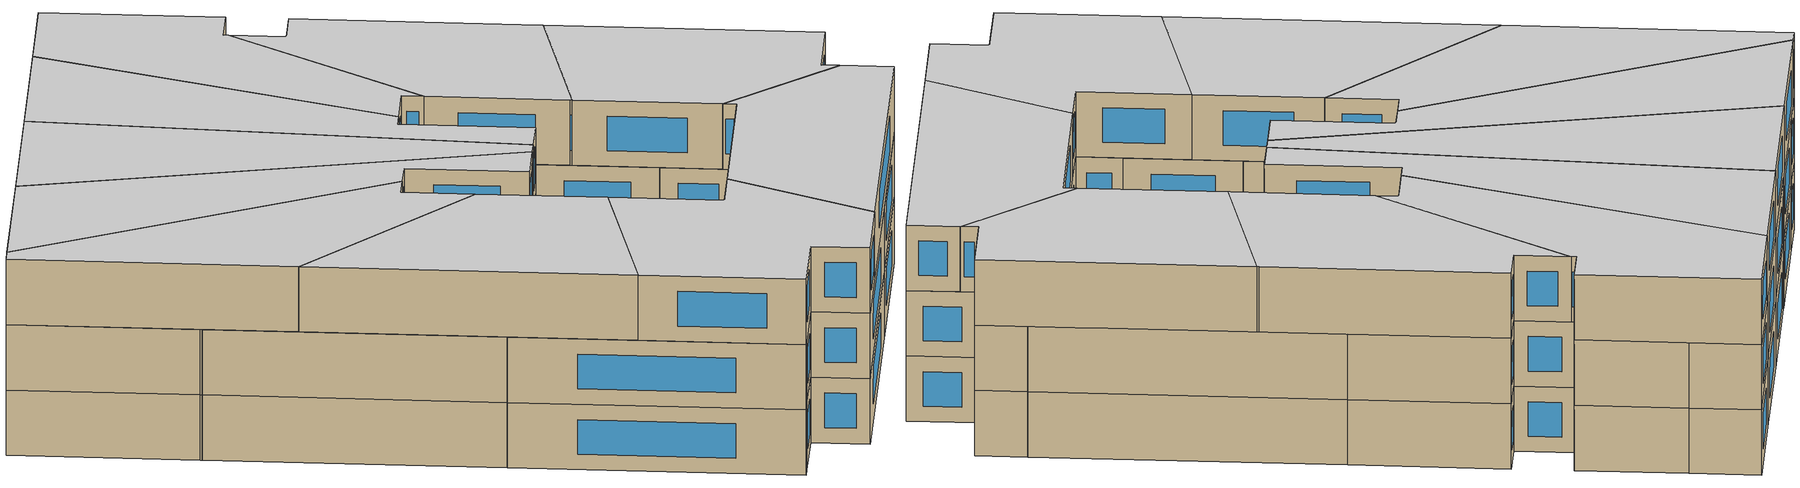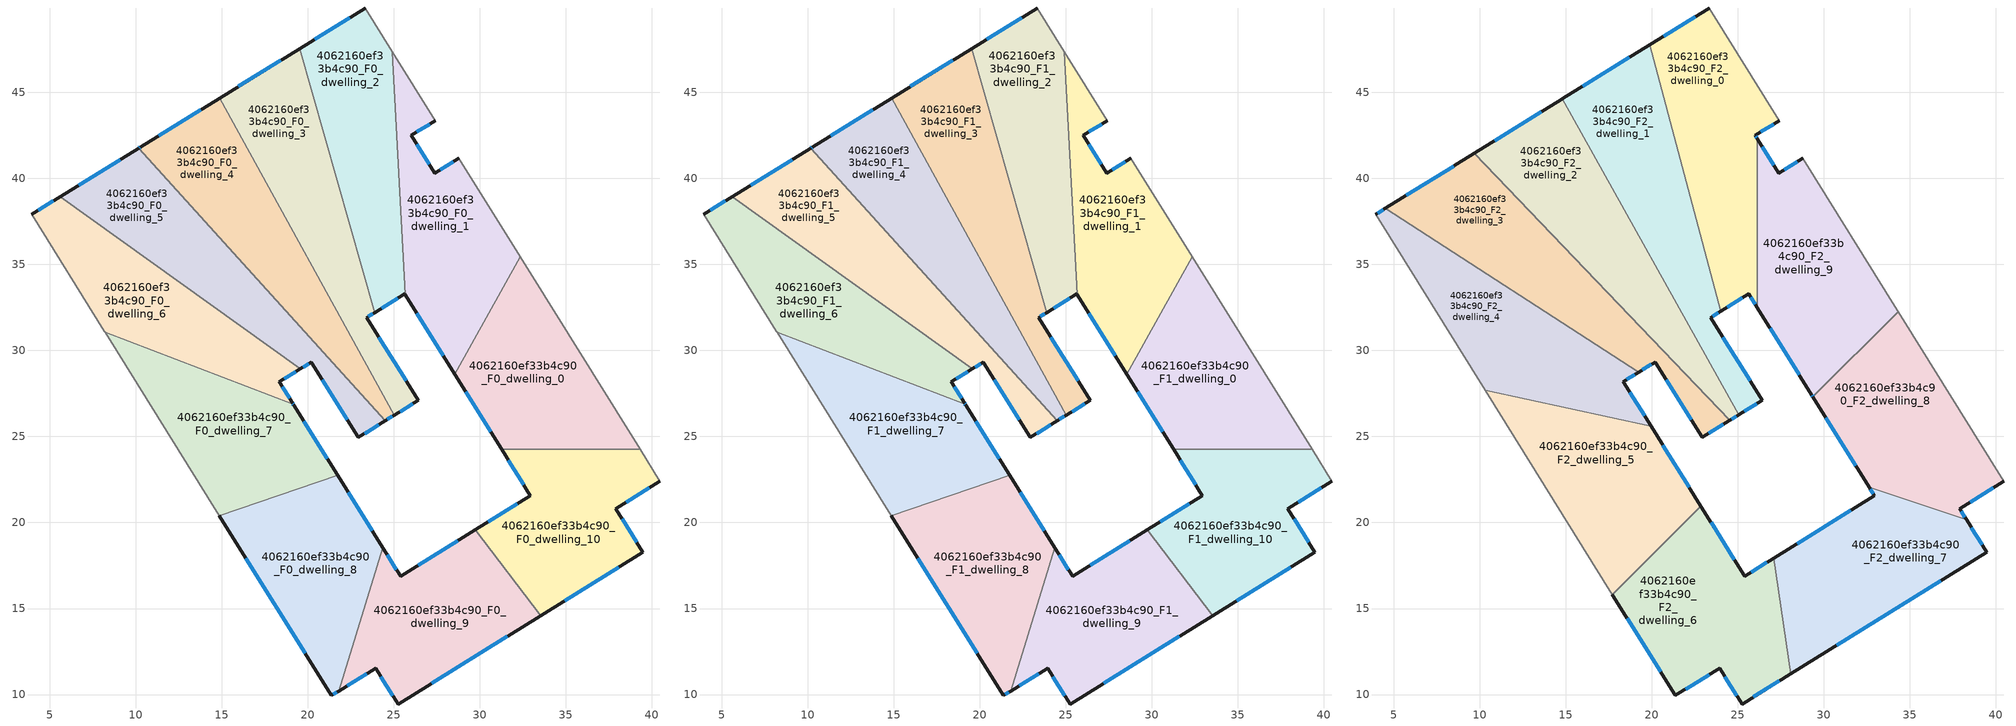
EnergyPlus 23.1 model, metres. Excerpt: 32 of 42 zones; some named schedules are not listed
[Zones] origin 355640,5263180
4062160ef33b4c90_F0_dwelling_0
 floor ground (EU_floor_Construction): 32.34,35.44 39.31,24.25 31.27,24.25 28.56,28.61 z0
 wall outside (EU_wall_Construction): 28.56,28.61 31.27,24.25 z0:3
 wall to 4062160ef33b4c90_F0_dwelling_1 (EU_wall_Construction): 32.34,35.44 28.56,28.61 z0:3
 wall adiabatic (EU_wall_Construction): 39.31,24.25 32.34,35.44 z0:3
 wall to 4062160ef33b4c90_F0_dwelling_10 (EU_wall_Construction): 31.27,24.25 39.31,24.25 z0:3
 window (EU_Window_Construction): 29.19,27.58 30.63,25.27 z0.7:2.3
4062160ef33b4c90_F0_dwelling_1
 floor ground (EU_floor_Construction): 27.41,43.35 26.02,42.49 27.39,40.29 28.78,41.16 32.34,35.44 28.56,28.61 25.67,33.25 24.92,47.34 z0
 wall outside (EU_wall_Construction): 28.78,41.16 27.39,40.29 26.02,42.49 27.41,43.35 / 25.67,33.25 28.56,28.61 z0:3
 wall adiabatic (EU_wall_Construction): 32.34,35.44 28.78,41.16 / 27.41,43.35 24.92,47.34 z0:3
 wall to 4062160ef33b4c90_F0_dwelling_2 (EU_wall_Construction): 24.92,47.34 25.67,33.25 z0:3
 window (EU_Window_Construction): 28.45,40.95 27.72,40.49 / 26.34,32.16 27.88,29.7 / 26.35,42.69 27.09,43.15 / 27.07,40.81 26.34,41.97 z0.7:2.3
4062160ef33b4c90_F0_dwelling_10
 floor ground (EU_floor_Construction): 39.31,24.25 40.47,22.4 37.9,20.8 39.48,18.26 33.54,14.58 29.73,19.56 32.95,21.56 31.27,24.25 z0
 wall outside (EU_wall_Construction): 33.54,14.58 39.48,18.26 37.9,20.8 40.47,22.4 / 31.27,24.25 32.95,21.56 29.73,19.56 z0:3
 wall to 4062160ef33b4c90_F0_dwelling_9 (EU_wall_Construction): 29.73,19.56 33.54,14.58 z0:3
 wall adiabatic (EU_wall_Construction): 40.47,22.4 39.31,24.25 z0:3
 window (EU_Window_Construction): 39.11,18.86 38.27,20.21 / 34.94,15.45 38.09,17.4 / 32.19,21.09 30.48,20.03 / 31.67,23.62 32.55,22.19 / 38.5,21.18 39.86,22.02 z0.7:2.3
4062160ef33b4c90_F0_dwelling_2
 floor ground (EU_floor_Construction): 23.33,49.9 24.92,47.34 25.67,33.25 25.64,33.28 23.88,32.19 19.53,47.54 z0
 wall outside (EU_wall_Construction): 23.88,32.19 25.64,33.28 25.67,33.25 / 23.33,49.9 19.53,47.54 z0:3
 wall to 4062160ef33b4c90_F0_dwelling_3 (EU_wall_Construction): 19.53,47.54 23.88,32.19 z0:3
 wall adiabatic (EU_wall_Construction): 24.92,47.34 23.33,49.9 z0:3
 window (EU_Window_Construction): 24.3,32.45 25.23,33.03 / 22.44,49.34 20.42,48.09 z0.7:2.3
4062160ef33b4c90_F0_dwelling_3
 floor ground (EU_floor_Construction): 19.53,47.54 23.88,32.19 23.42,31.9 26.42,27.09 25.04,26.24 14.88,44.66 z0
 wall outside (EU_wall_Construction): 25.04,26.24 26.42,27.09 23.42,31.9 23.88,32.19 / 19.53,47.54 14.88,44.66 z0:3
 wall to 4062160ef33b4c90_F0_dwelling_4 (EU_wall_Construction): 14.88,44.66 25.04,26.24 z0:3
 window (EU_Window_Construction): 25.37,26.44 26.1,26.89 / 18.43,46.86 15.97,45.34 / 23.53,31.97 23.78,32.12 / 25.72,28.22 24.13,30.77 z0.7:2.3
4062160ef33b4c90_F0_dwelling_4
 floor ground (EU_floor_Construction): 14.88,44.66 25.04,26.24 24.51,25.91 10.19,41.76 10.27,41.81 z0
 wall outside (EU_wall_Construction): 14.88,44.66 10.27,41.81 10.19,41.76 / 24.51,25.91 25.04,26.24 z0:3
 wall to 4062160ef33b4c90_F0_dwelling_5 (EU_wall_Construction): 10.19,41.76 24.51,25.91 z0:3
 window (EU_Window_Construction): 13.8,43.99 11.35,42.48 / 24.63,25.99 24.92,26.16 / 10.25,41.8 10.21,41.77 z0.7:2.3
4062160ef33b4c90_F0_dwelling_5
 floor ground (EU_floor_Construction): 20.21,29.33 19.58,28.94 5.62,38.93 10.19,41.76 24.51,25.91 22.94,24.94 z0
 wall outside (EU_wall_Construction): 10.19,41.76 5.62,38.93 / 19.58,28.94 20.21,29.33 22.94,24.94 24.51,25.91 z0:3
 wall to 4062160ef33b4c90_F0_dwelling_6 (EU_wall_Construction): 5.62,38.93 19.58,28.94 z0:3
 window (EU_Window_Construction): 9.11,41.09 6.69,39.59 / 23.31,25.17 24.14,25.68 / 20.85,28.3 22.3,25.97 / 19.73,29.03 20.06,29.23 z0.7:2.3
4062160ef33b4c90_F0_dwelling_6
 floor ground (EU_floor_Construction): 19.58,28.94 18.35,28.18 19.13,26.93 19.17,26.86 8.23,31.05 8.18,31.12 3.96,37.9 5.62,38.93 z0
 wall outside (EU_wall_Construction): 5.62,38.93 3.96,37.9 / 19.17,26.86 19.13,26.93 18.35,28.18 19.58,28.94 z0:3
 wall adiabatic (EU_wall_Construction): 3.96,37.9 8.18,31.12 8.23,31.05 z0:3
 wall to 4062160ef33b4c90_F0_dwelling_7 (EU_wall_Construction): 8.23,31.05 19.17,26.86 z0:3
 window (EU_Window_Construction): 5.23,38.68 4.35,38.14 / 18.64,28.36 19.29,28.76 / 18.95,27.22 18.53,27.89 / 19.16,26.88 19.14,26.91 z0.7:2.3
4062160ef33b4c90_F0_dwelling_7
 floor ground (EU_floor_Construction): 19.17,26.86 21.74,22.74 14.87,20.38 8.23,31.05 z0
 wall outside (EU_wall_Construction): 21.74,22.74 19.17,26.86 z0:3
 wall adiabatic (EU_wall_Construction): 8.23,31.05 14.87,20.38 z0:3
 wall to 4062160ef33b4c90_F0_dwelling_8 (EU_wall_Construction): 14.87,20.38 21.74,22.74 z0:3
 window (EU_Window_Construction): 21.14,23.71 19.78,25.89 z0.7:2.3
4062160ef33b4c90_F0_dwelling_8
 floor ground (EU_floor_Construction): 21.74,22.74 24.37,18.53 21.79,10.21 21.37,9.95 14.87,20.38 z0
 wall outside (EU_wall_Construction): 24.37,18.53 21.74,22.74 / 14.87,20.38 21.37,9.95 21.79,10.21 z0:3
 wall to 4062160ef33b4c90_F0_dwelling_9 (EU_wall_Construction): 21.79,10.21 24.37,18.53 z0:3
 window (EU_Window_Construction): 23.75,19.51 22.36,21.75 / 21.47,10.01 21.7,10.15 / 16.4,17.93 19.85,12.4 z0.7:2.3
4062160ef33b4c90_F0_dwelling_9
 floor ground (EU_floor_Construction): 29.73,19.56 33.54,14.58 25.25,9.45 23.95,11.53 21.79,10.21 24.37,18.53 25.4,16.88 z0
 wall outside (EU_wall_Construction): 21.79,10.21 23.95,11.53 25.25,9.45 33.54,14.58 / 29.73,19.56 25.4,16.88 24.37,18.53 z0:3
 window (EU_Window_Construction): 22.3,10.52 23.44,11.22 / 25.15,17.26 24.61,18.14 / 28.71,18.93 26.41,17.51 / 27.2,10.66 31.59,13.38 / 24.25,11.04 24.94,9.94 z0.7:2.3
4062160ef33b4c90_F1_dwelling_0
 floor to 4062160ef33b4c90_F0_dwelling_0 (EU_floor_Construction): 32.34,35.44 39.31,24.25 31.27,24.25 28.56,28.61 z3
 wall outside (EU_wall_Construction): 28.56,28.61 31.27,24.25 z3:6
 wall to 4062160ef33b4c90_F1_dwelling_1 (EU_wall_Construction): 32.34,35.44 28.56,28.61 z3:6
 wall adiabatic (EU_wall_Construction): 39.31,24.25 32.34,35.44 z3:6
 wall to 4062160ef33b4c90_F1_dwelling_10 (EU_wall_Construction): 31.27,24.25 39.31,24.25 z3:6
 window (EU_Window_Construction): 29.19,27.58 30.63,25.27 z3.7:5.3
4062160ef33b4c90_F1_dwelling_1
 floor to 4062160ef33b4c90_F0_dwelling_1 (EU_floor_Construction): 27.41,43.35 26.02,42.49 27.39,40.29 28.78,41.16 32.34,35.44 28.56,28.61 25.67,33.25 24.92,47.34 z3
 wall outside (EU_wall_Construction): 28.78,41.16 27.39,40.29 26.02,42.49 27.41,43.35 / 25.67,33.25 28.56,28.61 z3:6
 wall adiabatic (EU_wall_Construction): 32.34,35.44 28.78,41.16 / 27.41,43.35 24.92,47.34 z3:6
 wall to 4062160ef33b4c90_F1_dwelling_2 (EU_wall_Construction): 24.92,47.34 25.67,33.25 z3:6
 window (EU_Window_Construction): 28.45,40.95 27.72,40.49 / 26.34,32.16 27.88,29.7 / 26.35,42.69 27.09,43.15 / 27.07,40.81 26.34,41.97 z3.7:5.3
4062160ef33b4c90_F1_dwelling_10
 floor to 4062160ef33b4c90_F0_dwelling_10 (EU_floor_Construction): 39.31,24.25 40.47,22.4 37.9,20.8 39.48,18.26 33.54,14.58 29.73,19.56 32.95,21.56 31.27,24.25 z3
 wall outside (EU_wall_Construction): 33.54,14.58 39.48,18.26 37.9,20.8 40.47,22.4 / 31.27,24.25 32.95,21.56 29.73,19.56 z3:6
 wall to 4062160ef33b4c90_F1_dwelling_9 (EU_wall_Construction): 29.73,19.56 33.54,14.58 z3:6
 wall adiabatic (EU_wall_Construction): 40.47,22.4 39.31,24.25 z3:6
 window (EU_Window_Construction): 39.11,18.86 38.27,20.21 / 34.94,15.45 38.09,17.4 / 32.19,21.09 30.48,20.03 / 31.67,23.62 32.55,22.19 / 38.5,21.18 39.86,22.02 z3.7:5.3
4062160ef33b4c90_F1_dwelling_2
 floor to 4062160ef33b4c90_F0_dwelling_2 (EU_floor_Construction): 23.33,49.9 24.92,47.34 25.67,33.25 25.64,33.28 23.88,32.19 19.53,47.54 z3
 wall outside (EU_wall_Construction): 23.88,32.19 25.64,33.28 25.67,33.25 / 23.33,49.9 19.53,47.54 z3:6
 wall to 4062160ef33b4c90_F1_dwelling_3 (EU_wall_Construction): 19.53,47.54 23.88,32.19 z3:6
 wall adiabatic (EU_wall_Construction): 24.92,47.34 23.33,49.9 z3:6
 window (EU_Window_Construction): 24.3,32.45 25.23,33.03 / 22.44,49.34 20.42,48.09 z3.7:5.3
4062160ef33b4c90_F1_dwelling_3
 floor to 4062160ef33b4c90_F0_dwelling_3 (EU_floor_Construction): 19.53,47.54 23.88,32.19 23.42,31.9 26.42,27.09 25.04,26.24 14.88,44.66 z3
 wall outside (EU_wall_Construction): 25.04,26.24 26.42,27.09 23.42,31.9 23.88,32.19 / 19.53,47.54 14.88,44.66 z3:6
 wall to 4062160ef33b4c90_F1_dwelling_4 (EU_wall_Construction): 14.88,44.66 25.04,26.24 z3:6
 window (EU_Window_Construction): 25.37,26.44 26.1,26.89 / 18.43,46.86 15.97,45.34 / 23.53,31.97 23.78,32.12 / 25.72,28.22 24.13,30.77 z3.7:5.3
4062160ef33b4c90_F1_dwelling_4
 floor to 4062160ef33b4c90_F0_dwelling_4 (EU_floor_Construction): 14.88,44.66 25.04,26.24 24.51,25.91 10.19,41.76 10.27,41.81 z3
 wall outside (EU_wall_Construction): 14.88,44.66 10.27,41.81 10.19,41.76 / 24.51,25.91 25.04,26.24 z3:6
 wall to 4062160ef33b4c90_F1_dwelling_5 (EU_wall_Construction): 10.19,41.76 24.51,25.91 z3:6
 window (EU_Window_Construction): 13.8,43.99 11.35,42.48 / 24.63,25.99 24.92,26.16 / 10.25,41.8 10.21,41.77 z3.7:5.3
4062160ef33b4c90_F1_dwelling_5
 floor to 4062160ef33b4c90_F0_dwelling_5 (EU_floor_Construction): 20.21,29.33 19.58,28.94 5.62,38.93 10.19,41.76 24.51,25.91 22.94,24.94 z3
 wall outside (EU_wall_Construction): 10.19,41.76 5.62,38.93 / 19.58,28.94 20.21,29.33 22.94,24.94 24.51,25.91 z3:6
 wall to 4062160ef33b4c90_F1_dwelling_6 (EU_wall_Construction): 5.62,38.93 19.58,28.94 z3:6
 window (EU_Window_Construction): 9.11,41.09 6.69,39.59 / 23.31,25.17 24.14,25.68 / 20.85,28.3 22.3,25.97 / 19.73,29.03 20.06,29.23 z3.7:5.3
4062160ef33b4c90_F1_dwelling_6
 floor to 4062160ef33b4c90_F0_dwelling_6 (EU_floor_Construction): 19.58,28.94 18.35,28.18 19.13,26.93 19.17,26.86 8.23,31.05 8.18,31.12 3.96,37.9 5.62,38.93 z3
 wall outside (EU_wall_Construction): 5.62,38.93 3.96,37.9 / 19.17,26.86 19.13,26.93 18.35,28.18 19.58,28.94 z3:6
 wall adiabatic (EU_wall_Construction): 3.96,37.9 8.18,31.12 8.23,31.05 z3:6
 wall to 4062160ef33b4c90_F1_dwelling_7 (EU_wall_Construction): 8.23,31.05 19.17,26.86 z3:6
 window (EU_Window_Construction): 5.23,38.68 4.35,38.14 / 18.64,28.36 19.29,28.76 / 18.95,27.22 18.53,27.89 / 19.16,26.88 19.14,26.91 z3.7:5.3
4062160ef33b4c90_F1_dwelling_7
 floor to 4062160ef33b4c90_F0_dwelling_7 (EU_floor_Construction): 19.17,26.86 21.74,22.74 14.87,20.38 8.23,31.05 z3
 wall outside (EU_wall_Construction): 21.74,22.74 19.17,26.86 z3:6
 wall adiabatic (EU_wall_Construction): 8.23,31.05 14.87,20.38 z3:6
 wall to 4062160ef33b4c90_F1_dwelling_8 (EU_wall_Construction): 14.87,20.38 21.74,22.74 z3:6
 window (EU_Window_Construction): 21.14,23.71 19.78,25.89 z3.7:5.3
4062160ef33b4c90_F1_dwelling_8
 floor to 4062160ef33b4c90_F0_dwelling_8 (EU_floor_Construction): 21.74,22.74 24.37,18.53 21.79,10.21 21.37,9.95 14.87,20.38 z3
 wall outside (EU_wall_Construction): 24.37,18.53 21.74,22.74 / 14.87,20.38 21.37,9.95 21.79,10.21 z3:6
 wall to 4062160ef33b4c90_F1_dwelling_9 (EU_wall_Construction): 21.79,10.21 24.37,18.53 z3:6
 window (EU_Window_Construction): 23.75,19.51 22.36,21.75 / 21.47,10.01 21.7,10.15 / 16.4,17.93 19.85,12.4 z3.7:5.3
4062160ef33b4c90_F1_dwelling_9
 floor to 4062160ef33b4c90_F0_dwelling_9 (EU_floor_Construction): 29.73,19.56 33.54,14.58 25.25,9.45 23.95,11.53 21.79,10.21 24.37,18.53 25.4,16.88 z3
 wall outside (EU_wall_Construction): 21.79,10.21 23.95,11.53 25.25,9.45 33.54,14.58 / 29.73,19.56 25.4,16.88 24.37,18.53 z3:6
 window (EU_Window_Construction): 22.3,10.52 23.44,11.22 / 25.15,17.26 24.61,18.14 / 28.71,18.93 26.41,17.51 / 27.2,10.66 31.59,13.38 / 24.25,11.04 24.94,9.94 z3.7:5.3
4062160ef33b4c90_F2_dwelling_0
 floor to 4062160ef33b4c90_F1_dwelling_2 (EU_floor_Construction): 23.33,49.9 24.92,47.34 25.67,33.25 25.64,33.28 24.01,32.27 19.9,47.77 z6
 floor to 4062160ef33b4c90_F1_dwelling_1 (EU_floor_Construction): 24.92,47.34 27.41,43.35 26.02,42.49 26.14,42.3 26.14,32.49 25.67,33.25 z6
 wall outside (EU_wall_Construction): 24.01,32.27 25.64,33.28 26.14,32.49 / 23.33,49.9 19.9,47.77 / 26.14,42.3 26.02,42.49 27.41,43.35 z6:9
 wall to 4062160ef33b4c90_F2_dwelling_1 (EU_wall_Construction): 19.9,47.77 24.01,32.27 z6:9
 wall adiabatic (EU_wall_Construction): 27.41,43.35 23.33,49.9 z6:9
 wall to 4062160ef33b4c90_F2_dwelling_9 (EU_wall_Construction): 26.14,32.49 26.14,42.3 z6:9
 window (EU_Window_Construction): 25.76,33.1 26.02,32.67 / 24.39,32.51 25.26,33.04 / 22.53,49.4 20.7,48.27 / 26.35,42.69 27.09,43.15 / 26.11,42.35 26.05,42.45 z6.7:8.3
 ceiling to 4062160ef33b4c90_F3_dwelling_0 (EU_floor_Construction): 26.14,32.49 26.14,42.3 26.02,42.49 27.41,43.35 23.33,49.9 19.9,47.77 24.01,32.27 25.64,33.28 z9
4062160ef33b4c90_F2_dwelling_1
 floor to 4062160ef33b4c90_F1_dwelling_3 (EU_floor_Construction): 19.53,47.54 23.88,32.19 23.42,31.9 26.42,27.09 25.07,26.26 21.72,32.25 14.88,44.66 z6
 floor to 4062160ef33b4c90_F1_dwelling_2 (EU_floor_Construction): 19.9,47.77 24.01,32.27 23.88,32.19 19.53,47.54 z6
 floor to 4062160ef33b4c90_F1_dwelling_4 (EU_floor_Construction): 14.88,44.66 21.72,32.25 14.81,44.62 z6
 wall outside (EU_wall_Construction): 25.07,26.26 26.42,27.09 23.42,31.9 24.01,32.27 / 19.9,47.77 14.81,44.62 z6:9
 wall to 4062160ef33b4c90_F2_dwelling_2 (EU_wall_Construction): 14.81,44.62 25.07,26.26 z6:9
 window (EU_Window_Construction): 23.56,31.99 23.87,32.18 / 25.72,28.22 24.13,30.77 / 25.39,26.45 26.11,26.9 / 18.7,47.03 16.01,45.36 z6.7:8.3
 ceiling to 4062160ef33b4c90_F3_dwelling_1 (EU_floor_Construction): 26.42,27.09 23.42,31.9 24.01,32.27 19.9,47.77 14.81,44.62 25.07,26.26 z9
4062160ef33b4c90_F2_dwelling_2
 floor to 4062160ef33b4c90_F1_dwelling_4 (EU_floor_Construction): 14.81,44.62 21.72,32.25 25.04,26.24 24.54,25.93 23.65,26.86 10.19,41.76 10.23,41.78 14.77,44.59 z6
 floor to 4062160ef33b4c90_F1_dwelling_3 (EU_floor_Construction): 21.72,32.25 25.07,26.26 25.04,26.24 z6
 floor to 4062160ef33b4c90_F1_dwelling_5 (EU_floor_Construction): 10.19,41.76 23.65,26.86 9.7,41.46 z6
 wall outside (EU_wall_Construction): 14.81,44.62 14.77,44.59 9.7,41.46 / 24.54,25.93 25.03,26.23 25.07,26.26 z6:9
 wall to 4062160ef33b4c90_F2_dwelling_3 (EU_wall_Construction): 9.7,41.46 24.54,25.93 z6:9
 window (EU_Window_Construction): 13.58,43.86 10.89,42.19 / 24.65,26 24.91,26.16 z6.7:8.3
 ceiling to 4062160ef33b4c90_F3_dwelling_2 (EU_floor_Construction): 25.03,26.23 25.07,26.26 14.81,44.62 14.77,44.59 9.7,41.46 24.54,25.93 z9
4062160ef33b4c90_F2_dwelling_3
 floor to 4062160ef33b4c90_F1_dwelling_5 (EU_floor_Construction): 20.21,29.33 19.58,28.94 5.62,38.93 9.7,41.46 23.65,26.86 24.51,25.91 22.94,24.94 z6
 floor to 4062160ef33b4c90_F1_dwelling_4 (EU_floor_Construction): 23.65,26.86 24.54,25.93 24.51,25.91 z6
 floor to 4062160ef33b4c90_F1_dwelling_6 (EU_floor_Construction): 19.58,28.94 19.23,28.72 4.53,38.25 5.62,38.93 z6
 wall outside (EU_wall_Construction): 19.23,28.72 20.21,29.33 22.94,24.94 24.54,25.93 / 9.7,41.46 4.53,38.25 z6:9
 wall to 4062160ef33b4c90_F2_dwelling_4 (EU_wall_Construction): 4.53,38.25 19.23,28.72 z6:9
 window (EU_Window_Construction): 19.46,28.87 19.98,29.18 / 8.49,40.7 5.75,39.01 / 23.32,25.17 24.16,25.7 / 20.85,28.3 22.3,25.97 z6.7:8.3
 ceiling to 4062160ef33b4c90_F3_dwelling_3 (EU_floor_Construction): 24.54,25.93 9.7,41.46 4.53,38.25 19.23,28.72 20.21,29.33 22.94,24.94 z9
4062160ef33b4c90_F2_dwelling_4
 floor to 4062160ef33b4c90_F1_dwelling_6 (EU_floor_Construction): 19.23,28.72 18.35,28.18 19.13,26.93 19.17,26.86 8.23,31.05 8.18,31.12 3.96,37.9 4.53,38.25 z6
 floor to 4062160ef33b4c90_F1_dwelling_7 (EU_floor_Construction): 19.17,26.86 19.97,25.59 10.33,27.67 8.23,31.05 z6
 wall outside (EU_wall_Construction): 19.97,25.58 18.35,28.18 19.23,28.72 / 4.53,38.25 3.96,37.9 z6:9
 wall to 4062160ef33b4c90_F2_dwelling_5 (EU_wall_Construction): 10.33,27.67 19.97,25.58 z6:9
 wall adiabatic (EU_wall_Construction): 3.96,37.9 10.33,27.67 z6:9
 window (EU_Window_Construction): 18.56,28.31 19.03,28.6 / 19.59,26.19 18.73,27.57 / 4.4,38.17 4.09,37.98 z6.7:8.3
 ceiling to 4062160ef33b4c90_F3_dwelling_4 (EU_floor_Construction): 19.97,25.58 18.35,28.18 19.23,28.72 4.53,38.25 3.96,37.9 10.33,27.67 z9
4062160ef33b4c90_F2_dwelling_5
 floor to 4062160ef33b4c90_F1_dwelling_7 (EU_floor_Construction): 19.97,25.59 21.74,22.74 14.87,20.38 10.33,27.67 z6
 floor to 4062160ef33b4c90_F1_dwelling_8 (EU_floor_Construction): 21.74,22.74 22.85,20.96 17.72,15.81 14.87,20.38 z6
 wall outside (EU_wall_Construction): 22.85,20.96 19.97,25.58 z6:9
 wall to 4062160ef33b4c90_F2_dwelling_6 (EU_wall_Construction): 17.72,15.81 22.85,20.96 z6:9
 wall adiabatic (EU_wall_Construction): 10.33,27.67 17.72,15.81 z6:9
 window (EU_Window_Construction): 22.18,22.04 20.65,24.5 z6.7:8.3
 ceiling to 4062160ef33b4c90_F3_dwelling_5 (EU_floor_Construction): 17.72,15.81 22.85,20.96 19.97,25.58 10.33,27.67 z9
4062160ef33b4c90_F2_dwelling_6
 floor to 4062160ef33b4c90_F1_dwelling_8 (EU_floor_Construction): 22.85,20.96 24.37,18.53 21.79,10.21 21.37,9.95 17.72,15.81 z6
 floor to 4062160ef33b4c90_F1_dwelling_9 (EU_floor_Construction): 27.08,17.92 28.08,11.2 25.25,9.45 23.95,11.53 21.79,10.21 24.37,18.53 25.4,16.88 z6
 wall outside (EU_wall_Construction): 17.72,15.81 21.37,9.95 23.95,11.53 25.25,9.45 28.08,11.2 / 27.08,17.92 25.4,16.88 22.85,20.96 z6:9
 wall to 4062160ef33b4c90_F2_dwelling_7 (EU_wall_Construction): 28.08,11.2 27.08,17.92 z6:9
 window (EU_Window_Construction): 21.98,10.32 23.34,11.16 / 18.58,14.44 20.52,11.32 / 24.8,17.83 23.45,20 / 26.68,17.67 25.79,17.12 / 25.91,9.86 27.41,10.79 / 24.25,11.04 24.94,9.94 z6.7:8.3
 ceiling to 4062160ef33b4c90_F3_dwelling_6 (EU_floor_Construction): 28.08,11.2 27.08,17.92 25.4,16.88 22.85,20.96 17.72,15.81 21.37,9.95 23.95,11.53 25.25,9.45 z9
4062160ef33b4c90_F2_dwelling_7
 floor to 4062160ef33b4c90_F1_dwelling_10 (EU_floor_Construction): 38.3,20.15 39.48,18.26 33.54,14.58 29.73,19.56 32.95,21.56 32.64,22.06 z6
 floor to 4062160ef33b4c90_F1_dwelling_9 (EU_floor_Construction): 29.73,19.56 33.54,14.58 28.08,11.2 27.08,17.92 z6
 wall outside (EU_wall_Construction): 32.64,22.06 32.95,21.56 27.08,17.92 / 28.08,11.2 39.48,18.26 38.3,20.15 z6:9
 wall to 4062160ef33b4c90_F2_dwelling_8 (EU_wall_Construction): 38.3,20.15 32.64,22.06 z6:9
 window (EU_Window_Construction): 31.57,20.71 28.46,18.77 / 32.71,21.94 32.87,21.68 / 39.21,18.71 38.58,19.71 / 30.76,12.86 36.8,16.6 z6.7:8.3
 ceiling to 4062160ef33b4c90_F3_dwelling_7 (EU_floor_Construction): 39.48,18.26 38.3,20.15 32.64,22.06 32.95,21.56 27.08,17.92 28.08,11.2 z9
4062160ef33b4c90_F2_dwelling_8
 floor to 4062160ef33b4c90_F1_dwelling_0 (EU_floor_Construction): 34.32,32.26 39.31,24.25 31.27,24.25 29.36,27.32 z6
 floor to 4062160ef33b4c90_F1_dwelling_10 (EU_floor_Construction): 39.31,24.25 40.47,22.4 37.9,20.8 38.3,20.15 32.64,22.06 31.27,24.25 z6
 wall outside (EU_wall_Construction): 29.36,27.32 32.64,22.06 / 38.3,20.15 37.9,20.8 40.47,22.4 z6:9
 wall to 4062160ef33b4c90_F2_dwelling_9 (EU_wall_Construction): 34.32,32.26 29.36,27.32 z6:9
 wall adiabatic (EU_wall_Construction): 40.47,22.4 34.32,32.26 z6:9
 window (EU_Window_Construction): 30.13,26.08 31.87,23.29 / 38.5,21.18 39.86,22.02 / 38.21,20.3 37.99,20.65 z6.7:8.3
 ceiling to 4062160ef33b4c90_F3_dwelling_8 (EU_floor_Construction): 38.3,20.15 37.9,20.8 40.47,22.4 34.32,32.26 29.36,27.32 32.64,22.06 z9
4062160ef33b4c90_F2_dwelling_9
 floor to 4062160ef33b4c90_F1_dwelling_1 (EU_floor_Construction): 28.78,41.16 32.34,35.44 28.56,28.61 26.14,32.49 26.14,42.3 27.39,40.29 z6
 floor to 4062160ef33b4c90_F1_dwelling_0 (EU_floor_Construction): 32.34,35.44 34.27,32.34 34.32,32.26 29.36,27.32 28.56,28.61 z6
 wall outside (EU_wall_Construction): 26.14,32.49 29.31,27.4 29.36,27.32 / 28.78,41.16 27.39,40.29 26.14,42.3 z6:9
 wall adiabatic (EU_wall_Construction): 34.32,32.26 34.27,32.34 28.78,41.16 z6:9
 window (EU_Window_Construction): 26.88,31.29 28.56,28.6 / 27.1,40.76 26.43,41.83 / 28.45,40.95 27.72,40.49 / 29.32,27.38 29.35,27.34 z6.7:8.3
 ceiling to 4062160ef33b4c90_F3_dwelling_9 (EU_floor_Construction): 34.32,32.26 34.27,32.34 28.78,41.16 27.39,40.29 26.14,42.3 26.14,32.49 29.31,27.4 29.36,27.32 z9
[Building]
EU S2 Campaign: North Axis=0; Terrain=City; Solar Distribution=FullExterior
[Site:Location]
Budapest.Ferenc.Liszt.Intl.AP: Latitude=47.437; Longitude=19.256; Time Zone=1; Elevation=185
[SizingPeriod:WeatherFileDays]
AnnualSizingPeriod: Begin Month=1; Begin Day of Month=1; End Month=12; End Day of Month=31; Day of Week for Start Day=Monday; Use Weather File Daylight Saving Period=No; Use Weather File Rain and Snow Indicators=No
[MATERIAL]
EU_InternalMass_Material: Roughness=MediumRough; Thickness=0.1; Conductivity=1; Density=1800; Specific Heat=900; Thermal Absorptance=0.9; Solar Absorptance=0.7; Visible Absorptance=0.7
[MATERIAL:NOMASS] Roughness=MediumRough; Thermal Absorptance=0.9; Solar Absorptance=0.7; Visible Absorptance=0.7
Name | Thermal Resistance
EU_wall_NoMass | 0.832559
EU_floor_NoMass | 0.872794
[WINDOWMATERIAL:SIMPLEGLAZINGSYSTEM]
EU_Window_SimpleGlazing: UFactor=2.79869; Solar Heat Gain Coefficient=0.75; Visible Transmittance=0.75
[CONSTRUCTION]
EU_wall_Construction: EU_wall_NoMass
EU_floor_Construction: EU_floor_NoMass
EU_Window_Construction: EU_Window_SimpleGlazing
EU_InternalMass_Construction: EU_InternalMass_Material
[ZONE] Type=1; Multiplier=1; Ceiling Height=autocalculate; Floor Area=autocalculate; Part of Total Floor Area=Yes
Name | Volume
4062160ef33b4c90_F0_dwelling_0; 4062160ef33b4c90_F1_dwelling_0 | 187.474
4062160ef33b4c90_F2_dwelling_0 | 206.509
4062160ef33b4c90_F0_dwelling_1; 4062160ef33b4c90_F1_dwelling_1 | 186.802
4062160ef33b4c90_F2_dwelling_1 | 208.423
4062160ef33b4c90_F0_dwelling_10; 4062160ef33b4c90_F1_dwelling_10 | 187.475
4062160ef33b4c90_F0_dwelling_2; 4062160ef33b4c90_F1_dwelling_2 | 181.932
4062160ef33b4c90_F2_dwelling_2 | 209.395
4062160ef33b4c90_F0_dwelling_3; 4062160ef33b4c90_F1_dwelling_3 | 193.697
4062160ef33b4c90_F2_dwelling_3 | 211.458
4062160ef33b4c90_F0_dwelling_4; 4062160ef33b4c90_F1_dwelling_4 | 193.818
4062160ef33b4c90_F2_dwelling_4 | 200.971
4062160ef33b4c90_F0_dwelling_5; 4062160ef33b4c90_F1_dwelling_5 | 188.26
4062160ef33b4c90_F2_dwelling_5 | 206.228
4062160ef33b4c90_F0_dwelling_6; 4062160ef33b4c90_F1_dwelling_6 | 182.825
4062160ef33b4c90_F2_dwelling_6 | 206.227
4062160ef33b4c90_F0_dwelling_7; 4062160ef33b4c90_F1_dwelling_7 | 184.951
4062160ef33b4c90_F2_dwelling_7 | 206.23
4062160ef33b4c90_F0_dwelling_8; 4062160ef33b4c90_F1_dwelling_8 | 187.47
4062160ef33b4c90_F2_dwelling_8 | 204.115
4062160ef33b4c90_F0_dwelling_9; 4062160ef33b4c90_F1_dwelling_9 | 187.471
4062160ef33b4c90_F2_dwelling_9 | 202.635
[INTERNALMASS] Construction=EU_InternalMass_Construction
Name | Zone or ZoneList | Surface Area
4062160ef33b4c90_F0_dwelling_0_EU_InternalMass | 4062160ef33b4c90_F0_dwelling_0 | 62.4914
4062160ef33b4c90_F0_dwelling_1_EU_InternalMass | 4062160ef33b4c90_F0_dwelling_1 | 62.2672
4062160ef33b4c90_F0_dwelling_2_EU_InternalMass | 4062160ef33b4c90_F0_dwelling_2 | 60.6438
4062160ef33b4c90_F0_dwelling_3_EU_InternalMass | 4062160ef33b4c90_F0_dwelling_3 | 64.5668
4062160ef33b4c90_F0_dwelling_4_EU_InternalMass | 4062160ef33b4c90_F0_dwelling_4 | 64.6129
4062160ef33b4c90_F0_dwelling_5_EU_InternalMass | 4062160ef33b4c90_F0_dwelling_5 | 62.7479
4062160ef33b4c90_F0_dwelling_6_EU_InternalMass | 4062160ef33b4c90_F0_dwelling_6 | 60.9456
4062160ef33b4c90_F0_dwelling_7_EU_InternalMass | 4062160ef33b4c90_F0_dwelling_7 | 61.6476
4062160ef33b4c90_F0_dwelling_8_EU_InternalMass | 4062160ef33b4c90_F0_dwelling_8 | 62.4899
4062160ef33b4c90_F0_dwelling_9_EU_InternalMass | 4062160ef33b4c90_F0_dwelling_9 | 62.4906
4062160ef33b4c90_F0_dwelling_10_EU_InternalMass | 4062160ef33b4c90_F0_dwelling_10 | 62.4917
4062160ef33b4c90_F1_dwelling_0_EU_InternalMass | 4062160ef33b4c90_F1_dwelling_0 | 62.4914
4062160ef33b4c90_F1_dwelling_1_EU_InternalMass | 4062160ef33b4c90_F1_dwelling_1 | 62.2672
4062160ef33b4c90_F1_dwelling_2_EU_InternalMass | 4062160ef33b4c90_F1_dwelling_2 | 60.6438
4062160ef33b4c90_F1_dwelling_3_EU_InternalMass | 4062160ef33b4c90_F1_dwelling_3 | 64.5668
4062160ef33b4c90_F1_dwelling_4_EU_InternalMass | 4062160ef33b4c90_F1_dwelling_4 | 64.6129
4062160ef33b4c90_F1_dwelling_5_EU_InternalMass | 4062160ef33b4c90_F1_dwelling_5 | 62.7479
4062160ef33b4c90_F1_dwelling_6_EU_InternalMass | 4062160ef33b4c90_F1_dwelling_6 | 60.9456
4062160ef33b4c90_F1_dwelling_7_EU_InternalMass | 4062160ef33b4c90_F1_dwelling_7 | 61.6476
4062160ef33b4c90_F1_dwelling_8_EU_InternalMass | 4062160ef33b4c90_F1_dwelling_8 | 62.4899
4062160ef33b4c90_F1_dwelling_9_EU_InternalMass | 4062160ef33b4c90_F1_dwelling_9 | 62.4906
4062160ef33b4c90_F1_dwelling_10_EU_InternalMass | 4062160ef33b4c90_F1_dwelling_10 | 62.4917
4062160ef33b4c90_F2_dwelling_0_EU_InternalMass | 4062160ef33b4c90_F2_dwelling_0 | 68.835
4062160ef33b4c90_F2_dwelling_1_EU_InternalMass | 4062160ef33b4c90_F2_dwelling_1 | 69.4801
4062160ef33b4c90_F2_dwelling_2_EU_InternalMass | 4062160ef33b4c90_F2_dwelling_2 | 69.7938
4062160ef33b4c90_F2_dwelling_3_EU_InternalMass | 4062160ef33b4c90_F2_dwelling_3 | 70.4866
4062160ef33b4c90_F2_dwelling_4_EU_InternalMass | 4062160ef33b4c90_F2_dwelling_4 | 66.9904
4062160ef33b4c90_F2_dwelling_5_EU_InternalMass | 4062160ef33b4c90_F2_dwelling_5 | 68.7429
4062160ef33b4c90_F2_dwelling_6_EU_InternalMass | 4062160ef33b4c90_F2_dwelling_6 | 68.742
4062160ef33b4c90_F2_dwelling_7_EU_InternalMass | 4062160ef33b4c90_F2_dwelling_7 | 68.7434
4062160ef33b4c90_F2_dwelling_8_EU_InternalMass | 4062160ef33b4c90_F2_dwelling_8 | 68.0369
4062160ef33b4c90_F2_dwelling_9_EU_InternalMass | 4062160ef33b4c90_F2_dwelling_9 | 67.5468
[OTHEREQUIPMENT] Fuel Type=Electricity; Design Level Calculation Method=Watts/Area; Power per Zone Floor Area=1; Fraction Latent=0; Fraction Radiant=0; Fraction Lost=0; Carbon Dioxide Generation Rate=0; EndUse Subcategory=EU_Step8_InternalGains
Name | Zone or ZoneList or Space or SpaceList | Schedule
EU_Step8_InternalGain_4062160ef33b4c90_F0_dwelling_0_f000 | 4062160ef33b4c90_F0_dwelling_0 | EU_Step8_GainSchedule_4062160ef33b4c90_F0_dwelling_0_f000
EU_Step8_InternalGain_4062160ef33b4c90_F0_dwelling_1_f000 | 4062160ef33b4c90_F0_dwelling_1 | EU_Step8_GainSchedule_4062160ef33b4c90_F0_dwelling_1_f000
EU_Step8_InternalGain_4062160ef33b4c90_F0_dwelling_2_f000 | 4062160ef33b4c90_F0_dwelling_2 | EU_Step8_GainSchedule_4062160ef33b4c90_F0_dwelling_2_f000
EU_Step8_InternalGain_4062160ef33b4c90_F0_dwelling_3_f000 | 4062160ef33b4c90_F0_dwelling_3 | EU_Step8_GainSchedule_4062160ef33b4c90_F0_dwelling_3_f000
EU_Step8_InternalGain_4062160ef33b4c90_F0_dwelling_4_f000 | 4062160ef33b4c90_F0_dwelling_4 | EU_Step8_GainSchedule_4062160ef33b4c90_F0_dwelling_4_f000
EU_Step8_InternalGain_4062160ef33b4c90_F0_dwelling_5_f000 | 4062160ef33b4c90_F0_dwelling_5 | EU_Step8_GainSchedule_4062160ef33b4c90_F0_dwelling_5_f000
EU_Step8_InternalGain_4062160ef33b4c90_F0_dwelling_6_f000 | 4062160ef33b4c90_F0_dwelling_6 | EU_Step8_GainSchedule_4062160ef33b4c90_F0_dwelling_6_f000
EU_Step8_InternalGain_4062160ef33b4c90_F0_dwelling_7_f000 | 4062160ef33b4c90_F0_dwelling_7 | EU_Step8_GainSchedule_4062160ef33b4c90_F0_dwelling_7_f000
EU_Step8_InternalGain_4062160ef33b4c90_F0_dwelling_8_f000 | 4062160ef33b4c90_F0_dwelling_8 | EU_Step8_GainSchedule_4062160ef33b4c90_F0_dwelling_8_f000
EU_Step8_InternalGain_4062160ef33b4c90_F0_dwelling_9_f000 | 4062160ef33b4c90_F0_dwelling_9 | EU_Step8_GainSchedule_4062160ef33b4c90_F0_dwelling_9_f000
EU_Step8_InternalGain_4062160ef33b4c90_F0_dwelling_10_f000 | 4062160ef33b4c90_F0_dwelling_10 | EU_Step8_GainSchedule_4062160ef33b4c90_F0_dwelling_10_f000
EU_Step8_InternalGain_4062160ef33b4c90_F1_dwelling_0_f000 | 4062160ef33b4c90_F1_dwelling_0 | EU_Step8_GainSchedule_4062160ef33b4c90_F1_dwelling_0_f000
EU_Step8_InternalGain_4062160ef33b4c90_F1_dwelling_1_f000 | 4062160ef33b4c90_F1_dwelling_1 | EU_Step8_GainSchedule_4062160ef33b4c90_F1_dwelling_1_f000
EU_Step8_InternalGain_4062160ef33b4c90_F1_dwelling_2_f000 | 4062160ef33b4c90_F1_dwelling_2 | EU_Step8_GainSchedule_4062160ef33b4c90_F1_dwelling_2_f000
EU_Step8_InternalGain_4062160ef33b4c90_F1_dwelling_3_f000 | 4062160ef33b4c90_F1_dwelling_3 | EU_Step8_GainSchedule_4062160ef33b4c90_F1_dwelling_3_f000
EU_Step8_InternalGain_4062160ef33b4c90_F1_dwelling_4_f000 | 4062160ef33b4c90_F1_dwelling_4 | EU_Step8_GainSchedule_4062160ef33b4c90_F1_dwelling_4_f000
EU_Step8_InternalGain_4062160ef33b4c90_F1_dwelling_5_f000 | 4062160ef33b4c90_F1_dwelling_5 | EU_Step8_GainSchedule_4062160ef33b4c90_F1_dwelling_5_f000
EU_Step8_InternalGain_4062160ef33b4c90_F1_dwelling_6_f000 | 4062160ef33b4c90_F1_dwelling_6 | EU_Step8_GainSchedule_4062160ef33b4c90_F1_dwelling_6_f000
EU_Step8_InternalGain_4062160ef33b4c90_F1_dwelling_7_f000 | 4062160ef33b4c90_F1_dwelling_7 | EU_Step8_GainSchedule_4062160ef33b4c90_F1_dwelling_7_f000
EU_Step8_InternalGain_4062160ef33b4c90_F1_dwelling_8_f000 | 4062160ef33b4c90_F1_dwelling_8 | EU_Step8_GainSchedule_4062160ef33b4c90_F1_dwelling_8_f000
EU_Step8_InternalGain_4062160ef33b4c90_F1_dwelling_9_f000 | 4062160ef33b4c90_F1_dwelling_9 | EU_Step8_GainSchedule_4062160ef33b4c90_F1_dwelling_9_f000
EU_Step8_InternalGain_4062160ef33b4c90_F1_dwelling_10_f000 | 4062160ef33b4c90_F1_dwelling_10 | EU_Step8_GainSchedule_4062160ef33b4c90_F1_dwelling_10_f000
EU_Step8_InternalGain_4062160ef33b4c90_F2_dwelling_0_f000 | 4062160ef33b4c90_F2_dwelling_0 | EU_Step8_GainSchedule_4062160ef33b4c90_F2_dwelling_0_f000
EU_Step8_InternalGain_4062160ef33b4c90_F2_dwelling_1_f000 | 4062160ef33b4c90_F2_dwelling_1 | EU_Step8_GainSchedule_4062160ef33b4c90_F2_dwelling_1_f000
EU_Step8_InternalGain_4062160ef33b4c90_F2_dwelling_2_f000 | 4062160ef33b4c90_F2_dwelling_2 | EU_Step8_GainSchedule_4062160ef33b4c90_F2_dwelling_2_f000
EU_Step8_InternalGain_4062160ef33b4c90_F2_dwelling_3_f000 | 4062160ef33b4c90_F2_dwelling_3 | EU_Step8_GainSchedule_4062160ef33b4c90_F2_dwelling_3_f000
EU_Step8_InternalGain_4062160ef33b4c90_F2_dwelling_4_f000 | 4062160ef33b4c90_F2_dwelling_4 | EU_Step8_GainSchedule_4062160ef33b4c90_F2_dwelling_4_f000
EU_Step8_InternalGain_4062160ef33b4c90_F2_dwelling_5_f000 | 4062160ef33b4c90_F2_dwelling_5 | EU_Step8_GainSchedule_4062160ef33b4c90_F2_dwelling_5_f000
EU_Step8_InternalGain_4062160ef33b4c90_F2_dwelling_6_f000 | 4062160ef33b4c90_F2_dwelling_6 | EU_Step8_GainSchedule_4062160ef33b4c90_F2_dwelling_6_f000
EU_Step8_InternalGain_4062160ef33b4c90_F2_dwelling_7_f000 | 4062160ef33b4c90_F2_dwelling_7 | EU_Step8_GainSchedule_4062160ef33b4c90_F2_dwelling_7_f000
EU_Step8_InternalGain_4062160ef33b4c90_F2_dwelling_8_f000 | 4062160ef33b4c90_F2_dwelling_8 | EU_Step8_GainSchedule_4062160ef33b4c90_F2_dwelling_8_f000
EU_Step8_InternalGain_4062160ef33b4c90_F2_dwelling_9_f000 | 4062160ef33b4c90_F2_dwelling_9 | EU_Step8_GainSchedule_4062160ef33b4c90_F2_dwelling_9_f000
[ZONEVENTILATION:DESIGNFLOWRATE] Schedule=EU_AlwaysOn; Design Flow Rate Calculation Method=AirChanges/Hour; Air Changes per Hour=0.475469; Ventilation Type=Natural; Fan Pressure Rise=0; Fan Total Efficiency=1; Constant Term Coefficient=1; Temperature Term Coefficient=0; Velocity Term Coefficient=0; Velocity Squared Term Coefficient=0; Minimum Indoor Temperature=-100; Maximum Indoor Temperature=100; Delta Temperature=-100; Minimum Outdoor Temperature=-100; Maximum Outdoor Temperature=100; Maximum Wind Speed=40
Name | Zone or ZoneList or Space or SpaceList
EU_ConstantAir_4062160ef33b4c90_F0_dwelling_0 | 4062160ef33b4c90_F0_dwelling_0
EU_ConstantAir_4062160ef33b4c90_F0_dwelling_1 | 4062160ef33b4c90_F0_dwelling_1
EU_ConstantAir_4062160ef33b4c90_F0_dwelling_2 | 4062160ef33b4c90_F0_dwelling_2
EU_ConstantAir_4062160ef33b4c90_F0_dwelling_3 | 4062160ef33b4c90_F0_dwelling_3
EU_ConstantAir_4062160ef33b4c90_F0_dwelling_4 | 4062160ef33b4c90_F0_dwelling_4
EU_ConstantAir_4062160ef33b4c90_F0_dwelling_5 | 4062160ef33b4c90_F0_dwelling_5
EU_ConstantAir_4062160ef33b4c90_F0_dwelling_6 | 4062160ef33b4c90_F0_dwelling_6
EU_ConstantAir_4062160ef33b4c90_F0_dwelling_7 | 4062160ef33b4c90_F0_dwelling_7
EU_ConstantAir_4062160ef33b4c90_F0_dwelling_8 | 4062160ef33b4c90_F0_dwelling_8
EU_ConstantAir_4062160ef33b4c90_F0_dwelling_9 | 4062160ef33b4c90_F0_dwelling_9
EU_ConstantAir_4062160ef33b4c90_F0_dwelling_10 | 4062160ef33b4c90_F0_dwelling_10
EU_ConstantAir_4062160ef33b4c90_F1_dwelling_0 | 4062160ef33b4c90_F1_dwelling_0
EU_ConstantAir_4062160ef33b4c90_F1_dwelling_1 | 4062160ef33b4c90_F1_dwelling_1
EU_ConstantAir_4062160ef33b4c90_F1_dwelling_2 | 4062160ef33b4c90_F1_dwelling_2
EU_ConstantAir_4062160ef33b4c90_F1_dwelling_3 | 4062160ef33b4c90_F1_dwelling_3
EU_ConstantAir_4062160ef33b4c90_F1_dwelling_4 | 4062160ef33b4c90_F1_dwelling_4
EU_ConstantAir_4062160ef33b4c90_F1_dwelling_5 | 4062160ef33b4c90_F1_dwelling_5
EU_ConstantAir_4062160ef33b4c90_F1_dwelling_6 | 4062160ef33b4c90_F1_dwelling_6
EU_ConstantAir_4062160ef33b4c90_F1_dwelling_7 | 4062160ef33b4c90_F1_dwelling_7
EU_ConstantAir_4062160ef33b4c90_F1_dwelling_8 | 4062160ef33b4c90_F1_dwelling_8
EU_ConstantAir_4062160ef33b4c90_F1_dwelling_9 | 4062160ef33b4c90_F1_dwelling_9
EU_ConstantAir_4062160ef33b4c90_F1_dwelling_10 | 4062160ef33b4c90_F1_dwelling_10
EU_ConstantAir_4062160ef33b4c90_F2_dwelling_0 | 4062160ef33b4c90_F2_dwelling_0
EU_ConstantAir_4062160ef33b4c90_F2_dwelling_1 | 4062160ef33b4c90_F2_dwelling_1
EU_ConstantAir_4062160ef33b4c90_F2_dwelling_2 | 4062160ef33b4c90_F2_dwelling_2
EU_ConstantAir_4062160ef33b4c90_F2_dwelling_3 | 4062160ef33b4c90_F2_dwelling_3
EU_ConstantAir_4062160ef33b4c90_F2_dwelling_4 | 4062160ef33b4c90_F2_dwelling_4
EU_ConstantAir_4062160ef33b4c90_F2_dwelling_5 | 4062160ef33b4c90_F2_dwelling_5
EU_ConstantAir_4062160ef33b4c90_F2_dwelling_6 | 4062160ef33b4c90_F2_dwelling_6
EU_ConstantAir_4062160ef33b4c90_F2_dwelling_7 | 4062160ef33b4c90_F2_dwelling_7
EU_ConstantAir_4062160ef33b4c90_F2_dwelling_8 | 4062160ef33b4c90_F2_dwelling_8
EU_ConstantAir_4062160ef33b4c90_F2_dwelling_9 | 4062160ef33b4c90_F2_dwelling_9
[HVACTEMPLATE:ZONE:IDEALLOADSAIRSYSTEM] System Availability Schedule=EU_AlwaysOn; Maximum Heating Supply Air Temperature=50; Minimum Cooling Supply Air Temperature=13; Maximum Heating Supply Air Humidity Ratio=0.0156; Minimum Cooling Supply Air Humidity Ratio=0.0077; Heating Limit=NoLimit; Cooling Limit=NoLimit; Heating Availability Schedule=EU_AlwaysOn; Cooling Availability Schedule=EU_CoolingOff; Dehumidification Control Type=ConstantSensibleHeatRatio; Cooling Sensible Heat Ratio=0.7; Dehumidification Setpoint=60; Humidification Control Type=None; Humidification Setpoint=30; Outdoor Air Method=None; Outdoor Air Flow Rate per Person=0.00944; Outdoor Air Flow Rate per Zone Floor Area=0; Outdoor Air Flow Rate per Zone=0; Demand Controlled Ventilation Type=None; Outdoor Air Economizer Type=NoEconomizer; Heat Recovery Type=None; Sensible Heat Recovery Effectiveness=0.7; Latent Heat Recovery Effectiveness=0.65
Name | Template Thermostat
4062160ef33b4c90_F0_dwelling_0 | EU_HeatOnly_4062160ef33b4c90_F0_dwelling_0
4062160ef33b4c90_F0_dwelling_1 | EU_HeatOnly_4062160ef33b4c90_F0_dwelling_1
4062160ef33b4c90_F0_dwelling_2 | EU_HeatOnly_4062160ef33b4c90_F0_dwelling_2
4062160ef33b4c90_F0_dwelling_3 | EU_HeatOnly_4062160ef33b4c90_F0_dwelling_3
4062160ef33b4c90_F0_dwelling_4 | EU_HeatOnly_4062160ef33b4c90_F0_dwelling_4
4062160ef33b4c90_F0_dwelling_5 | EU_HeatOnly_4062160ef33b4c90_F0_dwelling_5
4062160ef33b4c90_F0_dwelling_6 | EU_HeatOnly_4062160ef33b4c90_F0_dwelling_6
4062160ef33b4c90_F0_dwelling_7 | EU_HeatOnly_4062160ef33b4c90_F0_dwelling_7
4062160ef33b4c90_F0_dwelling_8 | EU_HeatOnly_4062160ef33b4c90_F0_dwelling_8
4062160ef33b4c90_F0_dwelling_9 | EU_HeatOnly_4062160ef33b4c90_F0_dwelling_9
4062160ef33b4c90_F0_dwelling_10 | EU_HeatOnly_4062160ef33b4c90_F0_dwelling_10
4062160ef33b4c90_F1_dwelling_0 | EU_HeatOnly_4062160ef33b4c90_F1_dwelling_0
4062160ef33b4c90_F1_dwelling_1 | EU_HeatOnly_4062160ef33b4c90_F1_dwelling_1
4062160ef33b4c90_F1_dwelling_2 | EU_HeatOnly_4062160ef33b4c90_F1_dwelling_2
4062160ef33b4c90_F1_dwelling_3 | EU_HeatOnly_4062160ef33b4c90_F1_dwelling_3
4062160ef33b4c90_F1_dwelling_4 | EU_HeatOnly_4062160ef33b4c90_F1_dwelling_4
4062160ef33b4c90_F1_dwelling_5 | EU_HeatOnly_4062160ef33b4c90_F1_dwelling_5
4062160ef33b4c90_F1_dwelling_6 | EU_HeatOnly_4062160ef33b4c90_F1_dwelling_6
4062160ef33b4c90_F1_dwelling_7 | EU_HeatOnly_4062160ef33b4c90_F1_dwelling_7
4062160ef33b4c90_F1_dwelling_8 | EU_HeatOnly_4062160ef33b4c90_F1_dwelling_8
4062160ef33b4c90_F1_dwelling_9 | EU_HeatOnly_4062160ef33b4c90_F1_dwelling_9
4062160ef33b4c90_F1_dwelling_10 | EU_HeatOnly_4062160ef33b4c90_F1_dwelling_10
4062160ef33b4c90_F2_dwelling_0 | EU_HeatOnly_4062160ef33b4c90_F2_dwelling_0
4062160ef33b4c90_F2_dwelling_1 | EU_HeatOnly_4062160ef33b4c90_F2_dwelling_1
4062160ef33b4c90_F2_dwelling_2 | EU_HeatOnly_4062160ef33b4c90_F2_dwelling_2
4062160ef33b4c90_F2_dwelling_3 | EU_HeatOnly_4062160ef33b4c90_F2_dwelling_3
4062160ef33b4c90_F2_dwelling_4 | EU_HeatOnly_4062160ef33b4c90_F2_dwelling_4
4062160ef33b4c90_F2_dwelling_5 | EU_HeatOnly_4062160ef33b4c90_F2_dwelling_5
4062160ef33b4c90_F2_dwelling_6 | EU_HeatOnly_4062160ef33b4c90_F2_dwelling_6
4062160ef33b4c90_F2_dwelling_7 | EU_HeatOnly_4062160ef33b4c90_F2_dwelling_7
4062160ef33b4c90_F2_dwelling_8 | EU_HeatOnly_4062160ef33b4c90_F2_dwelling_8
4062160ef33b4c90_F2_dwelling_9 | EU_HeatOnly_4062160ef33b4c90_F2_dwelling_9
[SIZING:ZONE] Zone Cooling Design Supply Air Temperature Input Method=SupplyAirTemperature; Zone Cooling Design Supply Air Temperature=13; Zone Heating Design Supply Air Temperature Input Method=SupplyAirTemperature; Zone Heating Design Supply Air Temperature=50; Zone Cooling Design Supply Air Humidity Ratio=0.008; Zone Heating Design Supply Air Humidity Ratio=0.008; Cooling Design Air Flow Method=DesignDay; Cooling Design Air Flow Rate=0; Cooling Minimum Air Flow per Zone Floor Area=0.000762; Cooling Minimum Air Flow=0; Cooling Minimum Air Flow Fraction=0.2; Heating Design Air Flow Method=DesignDay; Heating Design Air Flow Rate=0; Heating Maximum Air Flow per Zone Floor Area=0.002032; Heating Maximum Air Flow=0.141576; Heating Maximum Air Flow Fraction=0.3; Account for Dedicated Outdoor Air System=No; Dedicated Outdoor Air System Control Strategy=NeutralSupplyAir; Dedicated Outdoor Air Low Setpoint Temperature for Design=autosize; Dedicated Outdoor Air High Setpoint Temperature for Design=autosize; Zone Load Sizing Method=Sensible Load Only No Latent Load; Zone Latent Cooling Design Supply Air Humidity Ratio Input Method=HumidityRatioDifference; Zone Cooling Design Supply Air Humidity Ratio Difference=0.005; Zone Latent Heating Design Supply Air Humidity Ratio Input Method=HumidityRatioDifference; Zone Humidification Design Supply Air Humidity Ratio Difference=0.005
4062160ef33b4c90_F0_dwelling_0; 4062160ef33b4c90_F0_dwelling_1; 4062160ef33b4c90_F0_dwelling_2; 4062160ef33b4c90_F0_dwelling_3; 4062160ef33b4c90_F0_dwelling_4; 4062160ef33b4c90_F0_dwelling_5; 4062160ef33b4c90_F0_dwelling_6; 4062160ef33b4c90_F0_dwelling_7; 4062160ef33b4c90_F0_dwelling_8; 4062160ef33b4c90_F0_dwelling_9; 4062160ef33b4c90_F0_dwelling_10; 4062160ef33b4c90_F1_dwelling_0; 4062160ef33b4c90_F1_dwelling_1; 4062160ef33b4c90_F1_dwelling_2; 4062160ef33b4c90_F1_dwelling_3; 4062160ef33b4c90_F1_dwelling_4; 4062160ef33b4c90_F1_dwelling_5; 4062160ef33b4c90_F1_dwelling_6; 4062160ef33b4c90_F1_dwelling_7; 4062160ef33b4c90_F1_dwelling_8; 4062160ef33b4c90_F1_dwelling_9; 4062160ef33b4c90_F1_dwelling_10; 4062160ef33b4c90_F2_dwelling_0; 4062160ef33b4c90_F2_dwelling_1; 4062160ef33b4c90_F2_dwelling_2; 4062160ef33b4c90_F2_dwelling_3; 4062160ef33b4c90_F2_dwelling_4; 4062160ef33b4c90_F2_dwelling_5; 4062160ef33b4c90_F2_dwelling_6; 4062160ef33b4c90_F2_dwelling_7; 4062160ef33b4c90_F2_dwelling_8; 4062160ef33b4c90_F2_dwelling_9
[SCHEDULE:FILE] Column Number=1; Rows to Skip at Top=0; Number of Hours of Data=8760; Column Separator=Comma; Interpolate to Timestep=No; Minutes per Item=60; Adjust Schedule for Daylight Savings=Yes
Name | File
EU_Step8_GainSchedule_4062160ef33b4c90_F0_dwelling_0_f000 | ../../schedules/4062160ef33b4c90/4062160ef33b4c90_F0_dwelling_0_f000_gain.csv
EU_Step8_GainSchedule_4062160ef33b4c90_F0_dwelling_1_f000 | ../../schedules/4062160ef33b4c90/4062160ef33b4c90_F0_dwelling_1_f000_gain.csv
EU_Step8_GainSchedule_4062160ef33b4c90_F0_dwelling_2_f000 | ../../schedules/4062160ef33b4c90/4062160ef33b4c90_F0_dwelling_2_f000_gain.csv
EU_Step8_GainSchedule_4062160ef33b4c90_F0_dwelling_3_f000 | ../../schedules/4062160ef33b4c90/4062160ef33b4c90_F0_dwelling_3_f000_gain.csv
EU_Step8_GainSchedule_4062160ef33b4c90_F0_dwelling_4_f000 | ../../schedules/4062160ef33b4c90/4062160ef33b4c90_F0_dwelling_4_f000_gain.csv
EU_Step8_GainSchedule_4062160ef33b4c90_F0_dwelling_5_f000 | ../../schedules/4062160ef33b4c90/4062160ef33b4c90_F0_dwelling_5_f000_gain.csv
EU_Step8_GainSchedule_4062160ef33b4c90_F0_dwelling_6_f000 | ../../schedules/4062160ef33b4c90/4062160ef33b4c90_F0_dwelling_6_f000_gain.csv
EU_Step8_GainSchedule_4062160ef33b4c90_F0_dwelling_7_f000 | ../../schedules/4062160ef33b4c90/4062160ef33b4c90_F0_dwelling_7_f000_gain.csv
EU_Step8_GainSchedule_4062160ef33b4c90_F0_dwelling_8_f000 | ../../schedules/4062160ef33b4c90/4062160ef33b4c90_F0_dwelling_8_f000_gain.csv
EU_Step8_GainSchedule_4062160ef33b4c90_F0_dwelling_9_f000 | ../../schedules/4062160ef33b4c90/4062160ef33b4c90_F0_dwelling_9_f000_gain.csv
EU_Step8_GainSchedule_4062160ef33b4c90_F0_dwelling_10_f000 | ../../schedules/4062160ef33b4c90/4062160ef33b4c90_F0_dwelling_10_f000_gain.csv
EU_Step8_GainSchedule_4062160ef33b4c90_F1_dwelling_0_f000 | ../../schedules/4062160ef33b4c90/4062160ef33b4c90_F1_dwelling_0_f000_gain.csv
EU_Step8_GainSchedule_4062160ef33b4c90_F1_dwelling_1_f000 | ../../schedules/4062160ef33b4c90/4062160ef33b4c90_F1_dwelling_1_f000_gain.csv
EU_Step8_GainSchedule_4062160ef33b4c90_F1_dwelling_2_f000 | ../../schedules/4062160ef33b4c90/4062160ef33b4c90_F1_dwelling_2_f000_gain.csv
EU_Step8_GainSchedule_4062160ef33b4c90_F1_dwelling_3_f000 | ../../schedules/4062160ef33b4c90/4062160ef33b4c90_F1_dwelling_3_f000_gain.csv
EU_Step8_GainSchedule_4062160ef33b4c90_F1_dwelling_4_f000 | ../../schedules/4062160ef33b4c90/4062160ef33b4c90_F1_dwelling_4_f000_gain.csv
EU_Step8_GainSchedule_4062160ef33b4c90_F1_dwelling_5_f000 | ../../schedules/4062160ef33b4c90/4062160ef33b4c90_F1_dwelling_5_f000_gain.csv
EU_Step8_GainSchedule_4062160ef33b4c90_F1_dwelling_6_f000 | ../../schedules/4062160ef33b4c90/4062160ef33b4c90_F1_dwelling_6_f000_gain.csv
EU_Step8_GainSchedule_4062160ef33b4c90_F1_dwelling_7_f000 | ../../schedules/4062160ef33b4c90/4062160ef33b4c90_F1_dwelling_7_f000_gain.csv
EU_Step8_GainSchedule_4062160ef33b4c90_F1_dwelling_8_f000 | ../../schedules/4062160ef33b4c90/4062160ef33b4c90_F1_dwelling_8_f000_gain.csv
EU_Step8_GainSchedule_4062160ef33b4c90_F1_dwelling_9_f000 | ../../schedules/4062160ef33b4c90/4062160ef33b4c90_F1_dwelling_9_f000_gain.csv
EU_Step8_GainSchedule_4062160ef33b4c90_F1_dwelling_10_f000 | ../../schedules/4062160ef33b4c90/4062160ef33b4c90_F1_dwelling_10_f000_gain.csv
EU_Step8_GainSchedule_4062160ef33b4c90_F2_dwelling_0_f000 | ../../schedules/4062160ef33b4c90/4062160ef33b4c90_F2_dwelling_0_f000_gain.csv
EU_Step8_GainSchedule_4062160ef33b4c90_F2_dwelling_1_f000 | ../../schedules/4062160ef33b4c90/4062160ef33b4c90_F2_dwelling_1_f000_gain.csv
